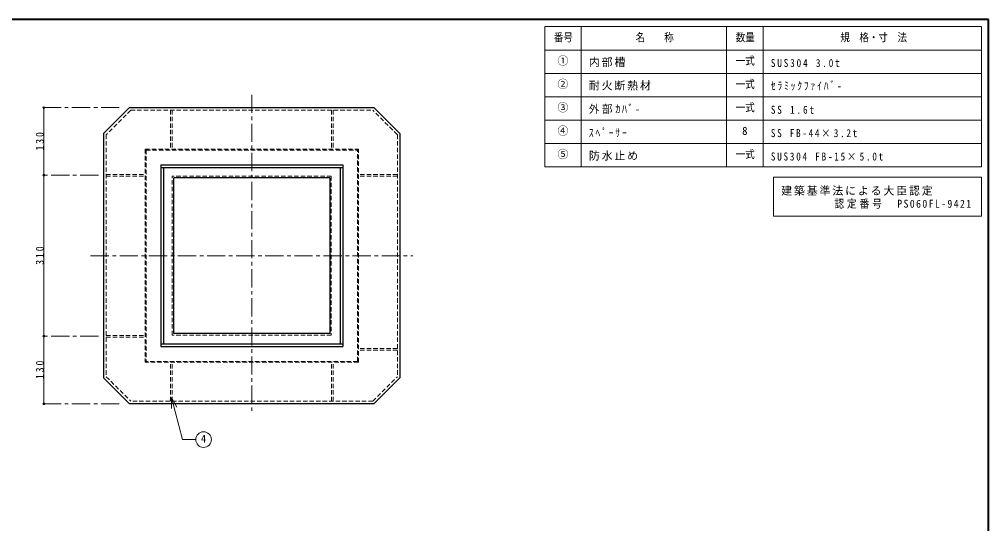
# Model space of a CAD drawing. Units: millimetres at full size, sheet at 1:7. Extents: x -1480 to 1355, y -979 to 988.
# Drawn here: x -509 to 1355, y 17 to 988 of the extents above; entities that cross this region are included whole.
import ezdxf
from ezdxf.enums import TextEntityAlignment as Align

# ---------------------------------------------------------------- set-up
doc = ezdxf.new("R2010")
doc.units = ezdxf.units.MM
doc.header["$LTSCALE"] = 7
doc.header["$PDMODE"] = 32
doc.header["$PDSIZE"] = 3.5
doc.linetypes.add('CHAIN1', pattern=[8, 5, -1, 1, -1])
doc.linetypes.add('DASHED1', pattern=[1.8, 1.2, -0.6])
doc.layers.add('0-0_ﾚｲﾔ1', color=4, linetype='Continuous', lineweight=9)
doc.layers.add('0-8_ﾚｲﾔ9', color=7, linetype='Continuous')
doc.styles.add('ＭＳ ゴシック', font='')
doc.styles.get('ＭＳ ゴシック').set_extended_font_data('MS Gothic')

msp = doc.modelspace()

# ---------------------------------------------------------------- linework, layer by layer
at = {"layer": '0-0_ﾚｲﾔ1', "color": 1, "lineweight": 40}
for p, q in [((1355.255, 987.955), (-1479.745, 987.955)), ((1355.255, -979.045), (1355.255, 987.955))]:
    msp.add_line(p, q, dxfattribs=at)
at = {"layer": '0-0_ﾚｲﾔ1', "color": 3, "lineweight": 18}
for p, q in [((501.255, 703.955), (501.255, 973.955)), ((1341.255, 973.955), (501.255, 973.955)), ((571.255, 703.955), (571.255, 973.955)), ((851.255, 703.955), (851.255, 973.955)), ((921.255, 703.955), (921.255, 973.955)), ((1341.255, 703.955), (1341.255, 973.955)), ((1341.255, 928.955), (501.255, 928.955)), ((1341.255, 883.955), (501.255, 883.955)), ((1341.255, 838.955), (501.255, 838.955)), ((1341.255, 793.955), (501.255, 793.955)), ((1341.255, 748.955), (501.255, 748.955)), ((1341.255, 703.955), (501.255, 703.955)), ((941.255, 683.955), (941.255, 608.955)), ((1341.255, 683.955), (941.255, 683.955)), ((1341.255, 683.955), (1341.255, 608.955)), ((1341.255, 608.955), (941.255, 608.955))]:
    msp.add_line(p, q, dxfattribs=at)
at = {"layer": '0-0_ﾚｲﾔ1', "linetype": 'CHAIN1'}
for p, q in [((-62.245, 842.955), (-62.245, 232.955)), ((-317.245, 817.955), (-462.245, 817.955)), ((-357.245, 687.955), (-462.245, 687.955)), ((-372.245, 532.955), (247.755, 532.955)), ((-357.245, 377.955), (-462.245, 377.955)), ((-317.245, 247.955), (-462.245, 247.955))]:
    msp.add_line(p, q, dxfattribs=at)
at = {"layer": '0-0_ﾚｲﾔ1'}
for p, q in [((-462.245, 817.955), (-462.245, 687.955)), ((-462.245, 687.955), (-462.245, 377.955)), ((-462.245, 377.955), (-462.245, 247.955))]:
    msp.add_line(p, q, dxfattribs=at)
at = {"layer": '0-0_ﾚｲﾔ1', "color": 5, "lineweight": 25}
for p, q in [((-297.245, 817.955), (-347.245, 767.955)), ((-297.245, 817.955), (172.755, 817.955)), ((222.755, 767.955), (172.755, 817.955)), ((-347.245, 767.955), (-347.245, 297.955)), ((222.755, 767.955), (222.755, 297.955)), ((-237.245, 707.955), (112.755, 707.955)), ((-237.245, 702.955), (112.755, 702.955)), ((-232.245, 702.955), (-232.245, 362.955)), ((107.755, 702.955), (107.755, 362.955)), ((112.755, 707.955), (112.755, 357.955)), ((-212.245, 382.955), (-212.245, 682.955)), ((87.755, 682.955), (-212.245, 682.955)), ((87.755, 682.955), (87.755, 382.955)), ((87.755, 382.955), (-212.245, 382.955)), ((-237.245, 362.955), (112.755, 362.955)), ((-347.245, 297.955), (-297.245, 247.955)), ((172.755, 247.955), (222.755, 297.955)), ((172.755, 247.955), (-297.245, 247.955))]:
    msp.add_line(p, q, dxfattribs=at)
at = {"layer": '0-0_ﾚｲﾔ1', "linetype": 'DASHED1'}
for p, q in [((-295.174, 812.955), (-342.245, 765.883)), ((-295.174, 812.955), (170.684, 812.955)), ((-218.845, 812.955), (-218.845, 737.955)), ((-215.645, 812.955), (-215.645, 737.955)), ((91.155, 812.955), (91.155, 737.955)), ((94.355, 812.955), (94.355, 737.955)), ((217.755, 765.883), (170.684, 812.955)), ((-342.245, 765.883), (-342.245, 300.026)), ((217.755, 765.883), (217.755, 300.026)), ((-267.245, 737.955), (142.755, 737.955)), ((-267.245, 737.955), (-267.245, 327.955)), ((-265.645, 736.355), (141.155, 736.355)), ((-265.645, 736.355), (-265.645, 329.555)), ((141.155, 329.555), (141.155, 736.355)), ((142.755, 327.955), (142.755, 737.955)), ((-342.245, 689.555), (-267.245, 689.555)), ((-342.245, 686.355), (-267.245, 686.355)), ((217.755, 689.555), (142.755, 689.555)), ((217.755, 686.355), (142.755, 686.355)), ((-342.245, 379.555), (-267.245, 379.555)), ((-342.245, 376.355), (-267.245, 376.355)), ((217.755, 354.555), (142.755, 354.555)), ((217.755, 351.355), (142.755, 351.355)), ((142.755, 327.955), (-267.245, 327.955)), ((141.155, 329.555), (-265.645, 329.555)), ((-218.845, 252.955), (-218.845, 327.955)), ((-215.645, 252.955), (-215.645, 327.955)), ((91.155, 252.955), (91.155, 327.955)), ((94.355, 252.955), (94.355, 327.955)), ((-342.245, 300.026), (-295.174, 252.955)), ((170.684, 252.955), (217.755, 300.026)), ((170.684, 252.955), (-295.174, 252.955))]:
    msp.add_line(p, q, dxfattribs=at)
at = {"layer": '0-0_ﾚｲﾔ1', "color": 7, "linetype": 'DASHED1', "lineweight": 18}
for p, q in [((90.755, 685.955), (-215.245, 685.955)), ((-215.245, 379.955), (-215.245, 685.955)), ((90.755, 685.955), (90.755, 379.955)), ((90.755, 379.955), (-215.245, 379.955))]:
    msp.add_line(p, q, dxfattribs=at)
at = {"layer": '0-0_ﾚｲﾔ1', "color": 7, "lineweight": 18}
for p, q in [((-217.002, 259.713), (-206.502, 241.526)), ((-217.002, 259.713), (-217.002, 238.713)), ((-217.002, 259.713), (-195.351, 178.913)), ((-170.034, 178.913), (-195.351, 178.913))]:
    msp.add_line(p, q, dxfattribs=at)
at = {"layer": '0-0_ﾚｲﾔ1', "color": 5, "lineweight": 25}
msp.add_lwpolyline([(-237.245, 707.955), (-237.245, 357.955), (112.755, 357.955)], dxfattribs=at)
at = {"layer": '0-0_ﾚｲﾔ1', "color": 7, "lineweight": 18}
msp.add_circle((-155.034, 178.913), 15, dxfattribs=at)
at = {"layer": '0-0_ﾚｲﾔ1'}
for p in [(-462.245, 817.955), (-462.245, 687.955), (-462.245, 377.955), (-462.245, 247.955)]:
    msp.add_point(p, dxfattribs=at)

# ---------------------------------------------------------------- texts
at = {"layer": '0-0_ﾚｲﾔ1', "color": 7, "style": 'ＭＳ ゴシック', "width": 0.85}
for s, p in [('番号', (518.755, 940.955)), ('名\u3000\u3000称', (676.255, 940.955)), ('数量', (868.755, 940.955)), ('規\u3000格・寸\u3000法', (1070.005, 940.955)), ('一式', (868.755, 895.955)), ('一式', (868.755, 850.955)), ('一式', (868.755, 805.955)), ('一式', (868.755, 715.955))]:
    msp.add_text(s, height=15.4, dxfattribs=at).set_placement(p, align=Align.BOTTOM_LEFT)
at = {"layer": '0-0_ﾚｲﾔ1', "color": 7, "style": 'ＭＳ ゴシック'}
for s, p in [('①', (525.755, 895.955)), ('②', (525.755, 850.955)), ('③', (525.755, 805.955)), ('④', (525.755, 760.955)), ('8', (881.005, 760.955)), ('⑤', (525.755, 715.955)), ('4', (-160.284, 168.413))]:
    msp.add_text(s, height=15.4, dxfattribs=at).set_placement(p, align=Align.BOTTOM_LEFT)
at = {"layer": '0-0_ﾚｲﾔ1', "color": 7, "char_height": 15.4, "attachment_point": 7, "style": 'ＭＳ ゴシック'}
for s, insert in [('\\T1.39;\\W0.85;SUS304\\~3.0t', (936.255, 895.955)), ('\\T1.37;\\W0.85;SUS304\\~FB-15×5.0t', (936.255, 715.955)), ('\\T1.17;建築基準法による大臣認定', (956.255, 648.455)), ('\\T1.28;\\W0.9;認定番号\u3000PS060FL-9421', (1058.505, 623.455))]:
    msp.add_mtext(s, dxfattribs=dict(at, insert=insert))
at = {"layer": '0-0_ﾚｲﾔ1', "color": 7, "char_height": 15.4, "attachment_point": 7, "rotation": 90, "style": 'ＭＳ ゴシック'}
for s, insert in [('\\T1.38;\\W0.9;130', (-462.245, 735.455)), ('\\T1.38;\\W0.9;310', (-462.245, 515.455)), ('\\T1.38;\\W0.9;130', (-462.245, 295.455))]:
    msp.add_mtext(s, dxfattribs=dict(at, insert=insert))
at = {"layer": '0-8_ﾚｲﾔ9', "char_height": 15.4, "attachment_point": 7, "style": 'ＭＳ ゴシック'}
for s, insert in [('\\T1.17;内部槽', (586.255, 895.955)), ('\\T1.17;耐火断熱材', (586.255, 850.955)), ('\\T1.39;\\W0.85;ｾﾗﾐｯｸﾌｧｲﾊﾞ-', (936.255, 850.955)), ('\\T1.27;\\W0.95;外部ｶﾊﾞ-', (586.255, 805.955)), ('\\T1.39;\\W0.85;SS\\~1.6t', (936.255, 805.955)), ('\\T1.39;\\W0.85;ｽﾍﾟｰｻｰ', (586.255, 760.955)), ('\\T1.36;\\W0.85;SS\\~FB-44×3.2t', (936.255, 760.955)), ('\\T1.17;防水止め', (586.255, 715.955))]:
    msp.add_mtext(s, dxfattribs=dict(at, insert=insert))

doc.saveas('drawing.dxf')
